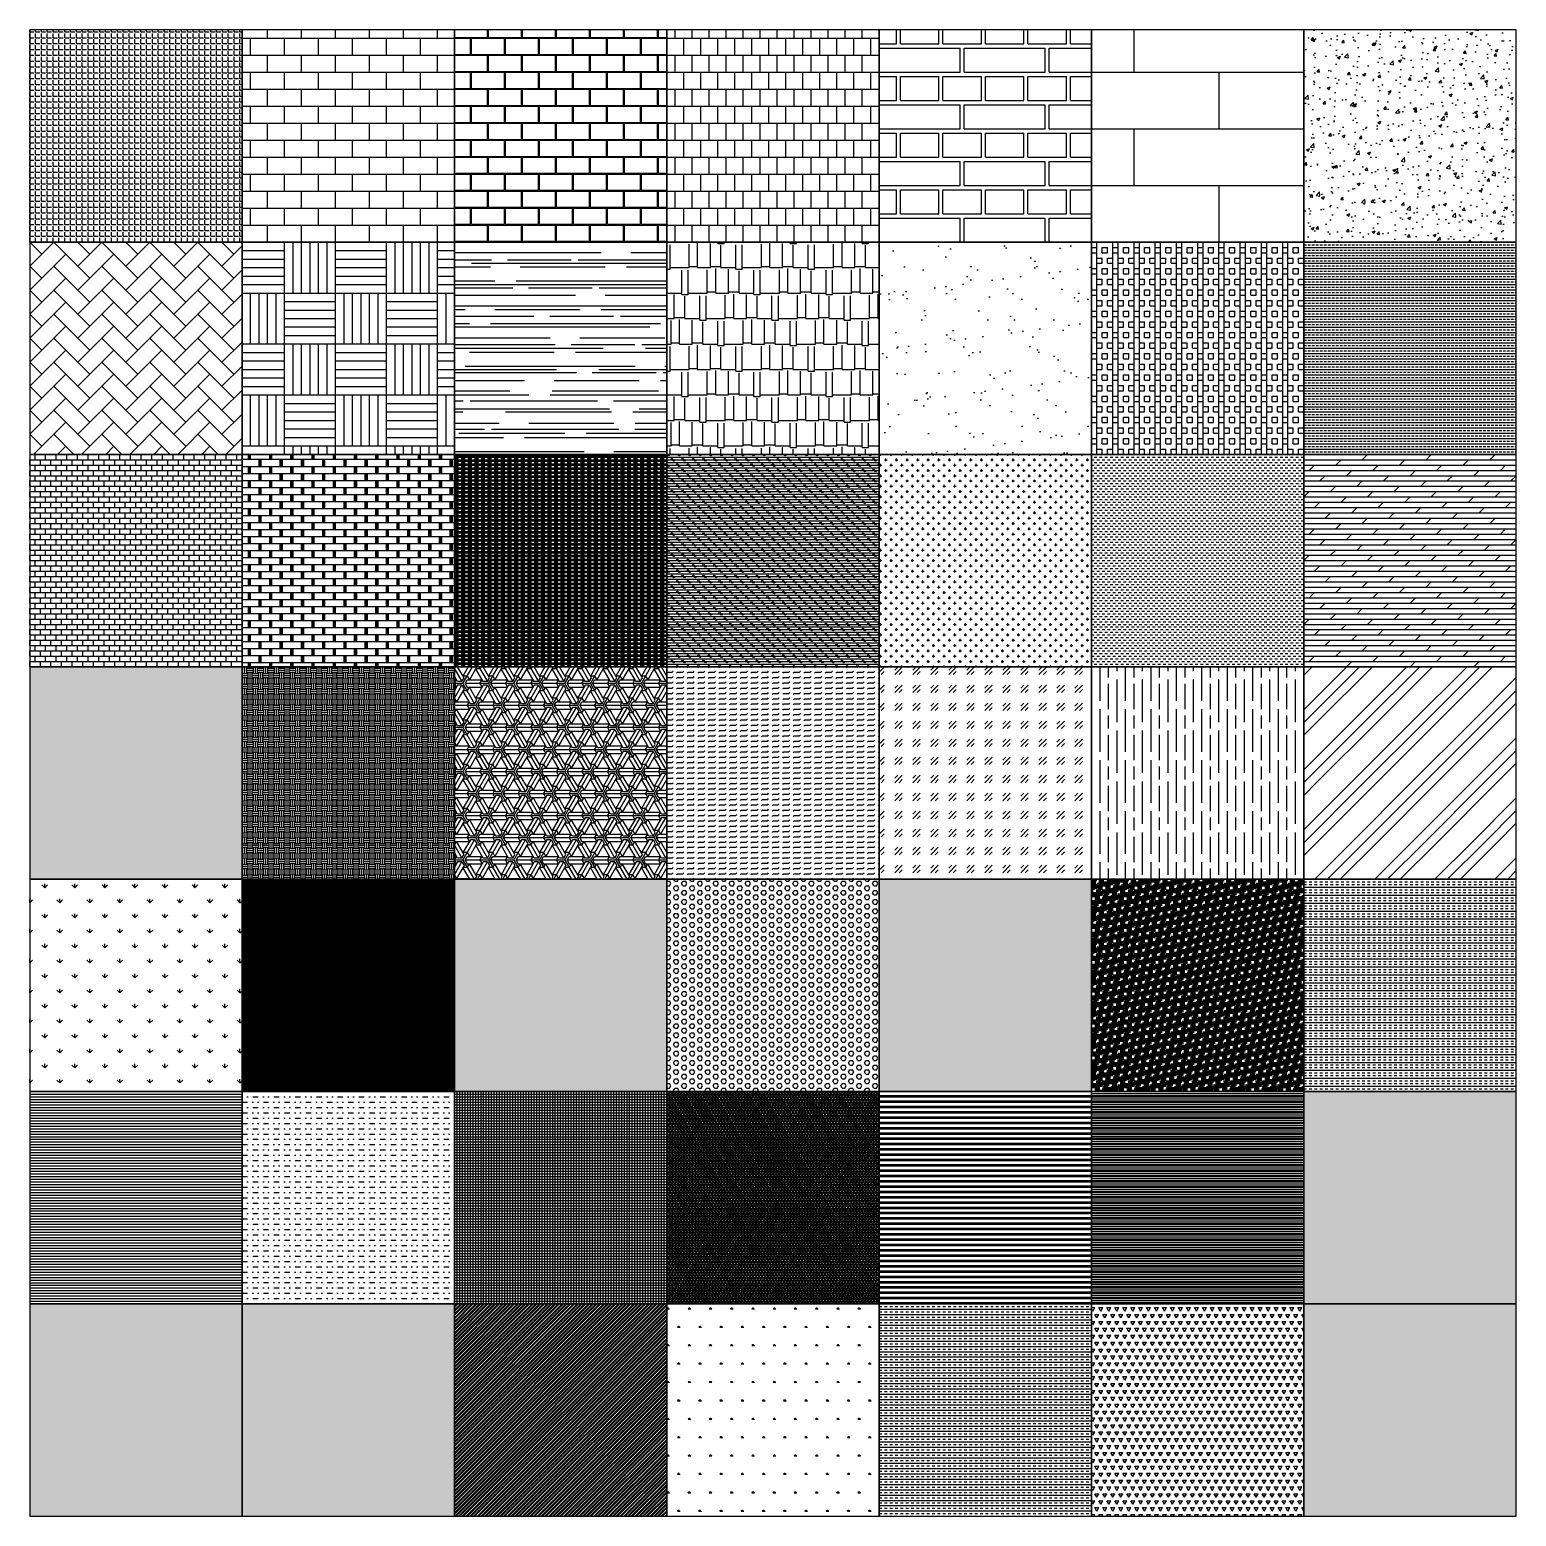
# Model space of a CAD drawing. Header units: inches. Extents: x 0 to 70, y -60 to 10.
import ezdxf

# ---------------------------------------------------------------- set-up
doc = ezdxf.new("R2010")
doc.units = ezdxf.units.IN
doc.header["$MEASUREMENT"] = 0

msp = doc.modelspace()

# ---------------------------------------------------------------- hatches: boundary and pattern name
h = msp.add_hatch()
h.set_pattern_fill('ANGLE', color=256)
h.set_pattern_definition([(0, (0, 0), (0, 0.275), [0.2, -0.075]), (90, (0, 0), (-0.275, 0), [0.2, -0.075])])
h.paths.add_polyline_path([(10, 10), (0, 10), (0, 0), (10, 0)])
h = msp.add_hatch()
h.set_pattern_fill('AR-B816', color=256, scale=0.1)
h.paths.add_polyline_path([(20, 10), (10, 10), (10, 0), (20, 0)])
h = msp.add_hatch()
h.set_pattern_fill('AR-B816C', color=256, scale=0.1)
h.paths.add_polyline_path([(30, 10), (20, 10), (20, 0), (30, 0)])
h = msp.add_hatch()
h.set_pattern_fill('AR-B88', color=256, scale=0.1)
h.paths.add_polyline_path([(40, 10), (30, 10), (30, 0), (40, 0)])
h = msp.add_hatch()
h.set_pattern_fill('AR-BRELM', color=256, scale=0.5)
h.paths.add_polyline_path([(50, 10), (40, 10), (40, 0), (50, 0)])
h = msp.add_hatch()
h.set_pattern_fill('AR-BRSTD', color=256)
h.paths.add_polyline_path([(60, 10), (50, 10), (50, 0), (60, 0)])
h = msp.add_hatch()
h.set_pattern_fill('AR-CONC', color=256, scale=0.2)
h.paths.add_polyline_path([(70, 10), (60, 10), (60, 0), (70, 0)])
h = msp.add_hatch()
h.set_pattern_fill('AR-HBONE', color=256, scale=0.2)
h.paths.add_polyline_path([(10, 0), (0, 0), (0, -10), (10, -10)])
h = msp.add_hatch()
h.set_pattern_fill('AR-PARQ1', color=256, scale=0.2)
h.paths.add_polyline_path([(20, 0), (10, 0), (10, -10), (20, -10)])
h = msp.add_hatch()
h.set_pattern_fill('AR-RROOF', color=256)
h.paths.add_polyline_path([(30, 0), (20, 0), (20, -10), (30, -10)])
h = msp.add_hatch()
h.set_pattern_fill('AR-RSHKE', color=256, scale=0.1)
h.paths.add_polyline_path([(40, 0), (30, 0), (30, -10), (40, -10)])
h = msp.add_hatch()
h.set_pattern_fill('AR-SAND', color=256)
h.paths.add_polyline_path([(50, 0), (40, 0), (40, -10), (50, -10)])
h = msp.add_hatch()
h.set_pattern_fill('BOX', color=256)
h.paths.add_polyline_path([(60, 0), (50, 0), (50, -10), (60, -10)])
h = msp.add_hatch()
h.set_pattern_fill('BRASS', color=256)
h.paths.add_polyline_path([(70, 0), (60, 0), (60, -10), (70, -10)])
h = msp.add_hatch()
h.set_pattern_fill('BRICK', color=256)
h.paths.add_polyline_path([(10, -10), (0, -10), (0, -20), (10, -20)])
h = msp.add_hatch()
h.set_pattern_fill('BRSTONE', color=256)
h.paths.add_polyline_path([(20, -10), (10, -10), (10, -20), (20, -20)])
h = msp.add_hatch()
h.set_pattern_fill('CLAY', color=256)
h.paths.add_polyline_path([(30, -10), (20, -10), (20, -20), (30, -20)])
h = msp.add_hatch()
h.set_pattern_fill('CORK', color=256)
h.set_pattern_definition([(0, (0, 0), (0, 0.125), []), (135, (0.0625, -0.0625), (-0.25, -0.25), [0.1767767, -0.1767767]), (135, (0.09375, -0.0625), (-0.25, -0.25), [0.1767767, -0.1767767]), (135, (0.125, -0.0625), (-0.25, -0.25), [0.1767767, -0.1767767])])
h.paths.add_polyline_path([(40, -10), (30, -10), (30, -20), (40, -20)])
h = msp.add_hatch()
h.set_pattern_fill('CROSS', color=256)
h.paths.add_polyline_path([(50, -10), (40, -10), (40, -20), (50, -20)])
h = msp.add_hatch()
h.set_pattern_fill('DASH', color=256)
h.paths.add_polyline_path([(60, -10), (50, -10), (50, -20), (60, -20)])
h = msp.add_hatch()
h.set_pattern_fill('DOLMIT', color=256)
h.paths.add_polyline_path([(70, -10), (60, -10), (60, -20), (70, -20)])
h = msp.add_hatch()
h.set_pattern_fill('DOTS', color=256)
h.paths.add_polyline_path([(10, -20), (0, -20), (0, -30), (10, -30)])
h = msp.add_hatch()
h.set_pattern_fill('EARTH', color=256)
h.paths.add_polyline_path([(20, -20), (10, -20), (10, -30), (20, -30)])
h = msp.add_hatch()
h.set_pattern_fill('ESCHER', color=256)
h.paths.add_polyline_path([(30, -20), (20, -20), (20, -30), (30, -30)])
h = msp.add_hatch()
h.set_pattern_fill('FLEX', color=256)
h.paths.add_polyline_path([(40, -20), (30, -20), (30, -30), (40, -30)])
h = msp.add_hatch()
h.set_pattern_fill('GOST_GLASS', color=256, scale=0.1)
h.set_pattern_definition([(45, (0, 0), (0.848528, -1e-16), [0.5, -0.7]), (45, (0.21213, 0), (0.848528, -1e-16), [0.2, -1]), (45, (0, 0.21213), (0.848528, -1e-16), [0.2, -1])])
h.paths.add_polyline_path([(50, -20), (40, -20), (40, -30), (50, -30)])
h = msp.add_hatch()
h.set_pattern_fill('GOST_WOOD', color=256, scale=0.2)
h.set_pattern_definition([(90, (0, 0), (1.2, -1e-16), [2, -0.4]), (90, (0.4, -0.4), (1.2, -1e-16), [1.2, -0.3, 0.6, -0.3]), (90, (0.8, -1), (1.2, -1e-16), [2, -0.4])])
h.paths.add_polyline_path([(60, -20), (50, -20), (50, -30), (60, -30)])
h = msp.add_hatch()
h.set_pattern_fill('GOST_GROUND', color=256, scale=0.2)
h.set_pattern_definition([(45, (0, 0), (2.828427, -2e-16), [4]), (45, (0.6, 0), (2.828427, -2e-16), [4]), (45, (1.2, 0), (2.828427, -2e-16), [4])])
h.paths.add_polyline_path([(70, -20), (60, -20), (60, -30), (70, -30)])
h = msp.add_hatch()
h.set_pattern_fill('GRASS', color=256)
h.paths.add_polyline_path([(10, -30), (0, -30), (0, -40), (10, -40)])
h = msp.add_hatch()
h.set_pattern_fill('GRATE', color=256)
h.paths.add_polyline_path([(20, -30), (10, -30), (10, -40), (20, -40)])
h = msp.add_hatch()
h.set_pattern_fill('GRAVEL', color=256)
h.set_pattern_definition([(228.01279, (0.72, 1), (-8, -9), [0.134536, -13.319088]), (184.96974, (0.63, 0.9), (12, 1), [0.230868, -22.855925]), (132.51045, (0.4, 0.88), (10, -11), [0.162788, -16.116033]), (267.27369, (0.01, 0.63), (1, 20), [0.210238, -20.813558]), (292.83365, (0, 0.42), (-5, 12), [0.206155, -20.409373]), (357.27369, (0.08, 0.23), (-20, 1), [0.210238, -20.813558]), (37.69424, (0.29, 0.22), (-13, -10), [0.278029, -27.524849]), (72.25533, (0.51, 0.39), (7, 22), [0.262488, -25.986321]), (121.42957, (0.59, 0.64), (-8, 13), [0.21095, -20.884073]), (175.23636, (0.48, 0.82), (11, -1), [0.240832, -11.800763]), (222.39744, (0.24, 0.84), (-12, -11), [0.311448, -30.833375]), (138.81407, (1, 0.62), (-7, 6), [0.106301, -10.523845]), (171.46923, (0.92, 0.69), (13, -2), [0.202237, -20.021511]), (225, (0.72, 0.72), (-1e-16, -1), [0.141421, -1.272793]), (203.1986, (0.65, 0.84), (5, 2), [0.076158, -7.539615]), (291.8014, (0.58, 0.81), (-1, 3), [0.107703, -5.277462]), (30.96376, (0.62, 0.71), (3, 2), [0.174929, -5.656023]), (161.56505, (0.77, 0.8), (2, -1), [0.126491, -3.035787]), (16.38954, (0, 0.81), (10, 3), [0.1772, -17.542845]), (70.34618, (0.17, 0.86), (-4, -11), [0.148661, -14.717408]), (293.1986, (0.77, 1), (-2, 5), [0.152315, -7.463458]), (343.61046, (0.83, 0.86), (-10, 3), [0.1772, -17.542845]), (339.44395, (0, 0.19), (-5, 2), [0.17088, -8.373124]), (294.77514, (0.16, 0.13), (-5, 11), [0.143178, -14.174643]), (66.8014, (0.78, 0), (2, 5), [0.152315, -7.463458]), (17.35402, (0.84, 0.14), (-13, -4), [0.167631, -16.595424]), (69.44395, (0.29, 0), (-2, -5), [0.08544, -8.458564]), (101.30993, (0.72, 0), (-1, 4), [0.05099, -5.04803]), (165.96376, (0.71, 0.05), (3, -1), [0.206155, -3.91695]), (186.009, (0.51, 0.1), (10, 1), [0.19105, -18.913923]), (303.69007, (0.62, 0.62), (-1, 2), [0.144222, -3.46133]), (353.15723, (0.7, 0.5), (17, -2), [0.251794, -24.927563]), (60.9454, (0.95, 0.47), (-4, -7), [0.102956, -10.192674]), (90, (1, 0.56), (-1, 1), [0.06, -0.94]), (120.25644, (0.49, 0.13), (4, -7), [0.138924, -13.75352]), (48.01279, (0.42, 0.25), (8, 9), [0.269072, -13.184552]), (0, (0.6, 0.45), (1, 1), [0.26, -0.74]), (325.30485, (0.86, 0.45), (10, -7), [0.158114, -15.653274]), (254.0546, (0.99, 0.36), (-1, -4), [0.145602, -7.134508]), (207.64598, (0.95, 0.22), (-19, -10), [0.237065, -23.469474]), (175.42608, (0.74, 0.11), (-13, 1), [0.250799, -24.829073])])
h.paths.add_polyline_path([(30, -30), (20, -30), (20, -40), (30, -40)])
h = msp.add_hatch()
h.set_pattern_fill('HEX', color=256)
h.paths.add_polyline_path([(40, -30), (30, -30), (30, -40), (40, -40)])
h = msp.add_hatch()
h.set_pattern_fill('HONEY', color=256)
h.paths.add_polyline_path([(50, -30), (40, -30), (40, -40), (50, -40)])
h = msp.add_hatch()
h.set_pattern_fill('HOUND', color=256)
h.paths.add_polyline_path([(60, -30), (50, -30), (50, -40), (60, -40)])
h = msp.add_hatch()
h.set_pattern_fill('INSUL', color=256)
h.paths.add_polyline_path([(70, -30), (60, -30), (60, -40), (70, -40)])
h = msp.add_hatch()
h.set_pattern_fill('LINE', color=256)
h.paths.add_polyline_path([(10, -40), (0, -40), (0, -50), (10, -50)])
h = msp.add_hatch()
h.set_pattern_fill('MUDST', color=256)
h.paths.add_polyline_path([(20, -40), (10, -40), (10, -50), (20, -50)])
h = msp.add_hatch()
h.set_pattern_fill('NET', color=256)
h.paths.add_polyline_path([(30, -40), (20, -40), (20, -50), (30, -50)])
h = msp.add_hatch()
h.set_pattern_fill('NET3', color=256)
h.paths.add_polyline_path([(40, -40), (30, -40), (30, -50), (40, -50)])
h = msp.add_hatch()
h.set_pattern_fill('PLAST', color=256)
h.paths.add_polyline_path([(50, -40), (40, -40), (40, -50), (50, -50)])
h = msp.add_hatch()
h.set_pattern_fill('PLASTI', color=256)
h.paths.add_polyline_path([(60, -40), (50, -40), (50, -50), (60, -50)])
h = msp.add_hatch()
h.set_pattern_fill('SACNCR', color=256)
h.paths.add_polyline_path([(70, -40), (60, -40), (60, -50), (70, -50)])
h = msp.add_hatch()
h.set_pattern_fill('SQUARE', color=256)
h.paths.add_polyline_path([(10, -50), (0, -50), (0, -60), (10, -60)])
h = msp.add_hatch()
h.set_pattern_fill('STARS', color=256)
h.paths.add_polyline_path([(20, -50), (10, -50), (10, -60), (20, -60)])
h = msp.add_hatch()
h.set_pattern_fill('STEEL', color=256)
h.set_pattern_definition([(45, (0, 0), (-0.08838835, 0.08838835), []), (45, (0, 0.0625), (-0.08838835, 0.08838835), [])])
h.paths.add_polyline_path([(30, -50), (20, -50), (20, -60), (30, -60)])
h = msp.add_hatch()
h.set_pattern_fill('SWAMP', color=256)
h.paths.add_polyline_path([(40, -50), (30, -50), (30, -60), (40, -60)])
h = msp.add_hatch()
h.set_pattern_fill('TRANS', color=256)
h.paths.add_polyline_path([(50, -50), (40, -50), (40, -60), (50, -60)])
h = msp.add_hatch()
h.set_pattern_fill('TRIANG', color=256)
h.paths.add_polyline_path([(60, -50), (50, -50), (50, -60), (60, -60)])
h = msp.add_hatch()
h.set_pattern_fill('ZIGZAG', color=256)
h.set_pattern_definition([(0, (0, 0), (0.125, 0.125), [0.125, -0.125]), (90, (0.125, 0), (-0.125, 0.125), [0.125, -0.125])])
h.paths.add_polyline_path([(70, -50), (60, -50), (60, -60), (70, -60)])

# ---------------------------------------------------------------- linework, layer by layer
for points in [[(0, 0), (10, 0), (10, 10), (0, 10)], [(10, 0), (20, 0), (20, 10), (10, 10)], [(20, 0), (30, 0), (30, 10), (20, 10)], [(30, 0), (40, 0), (40, 10), (30, 10)], [(40, 0), (50, 0), (50, 10), (40, 10)], [(50, 0), (60, 0), (60, 10), (50, 10)], [(60, 0), (70, 0), (70, 10), (60, 10)], [(0, -10), (10, -10), (10, 0), (0, 0)], [(10, -10), (20, -10), (20, 0), (10, 0)], [(20, -10), (30, -10), (30, 0), (20, 0)], [(30, -10), (40, -10), (40, 0), (30, 0)], [(40, -10), (50, -10), (50, 0), (40, 0)], [(50, -10), (60, -10), (60, 0), (50, 0)], [(60, -10), (70, -10), (70, 0), (60, 0)], [(0, -20), (10, -20), (10, -10), (0, -10)], [(10, -20), (20, -20), (20, -10), (10, -10)], [(20, -20), (30, -20), (30, -10), (20, -10)], [(30, -20), (40, -20), (40, -10), (30, -10)], [(40, -20), (50, -20), (50, -10), (40, -10)], [(50, -20), (60, -20), (60, -10), (50, -10)], [(60, -20), (70, -20), (70, -10), (60, -10)], [(0, -30), (10, -30), (10, -20), (0, -20)], [(10, -30), (20, -30), (20, -20), (10, -20)], [(20, -30), (30, -30), (30, -20), (20, -20)], [(30, -30), (40, -30), (40, -20), (30, -20)], [(40, -30), (50, -30), (50, -20), (40, -20)], [(50, -30), (60, -30), (60, -20), (50, -20)], [(60, -30), (70, -30), (70, -20), (60, -20)], [(0, -40), (10, -40), (10, -30), (0, -30)], [(10, -40), (20, -40), (20, -30), (10, -30)], [(20, -40), (30, -40), (30, -30), (20, -30)], [(30, -40), (40, -40), (40, -30), (30, -30)], [(40, -40), (50, -40), (50, -30), (40, -30)], [(50, -40), (60, -40), (60, -30), (50, -30)], [(60, -40), (70, -40), (70, -30), (60, -30)], [(0, -50), (10, -50), (10, -40), (0, -40)], [(10, -50), (20, -50), (20, -40), (10, -40)], [(20, -50), (30, -50), (30, -40), (20, -40)], [(30, -50), (40, -50), (40, -40), (30, -40)], [(40, -50), (50, -50), (50, -40), (40, -40)], [(50, -50), (60, -50), (60, -40), (50, -40)], [(60, -50), (70, -50), (70, -40), (60, -40)], [(0, -60), (10, -60), (10, -50), (0, -50)], [(10, -60), (20, -60), (20, -50), (10, -50)], [(20, -60), (30, -60), (30, -50), (20, -50)], [(30, -60), (40, -60), (40, -50), (30, -50)], [(40, -60), (50, -60), (50, -50), (40, -50)], [(50, -60), (60, -60), (60, -50), (50, -50)], [(60, -60), (70, -60), (70, -50), (60, -50)]]:
    msp.add_lwpolyline(points, close=True)

doc.saveas('drawing.dxf')
